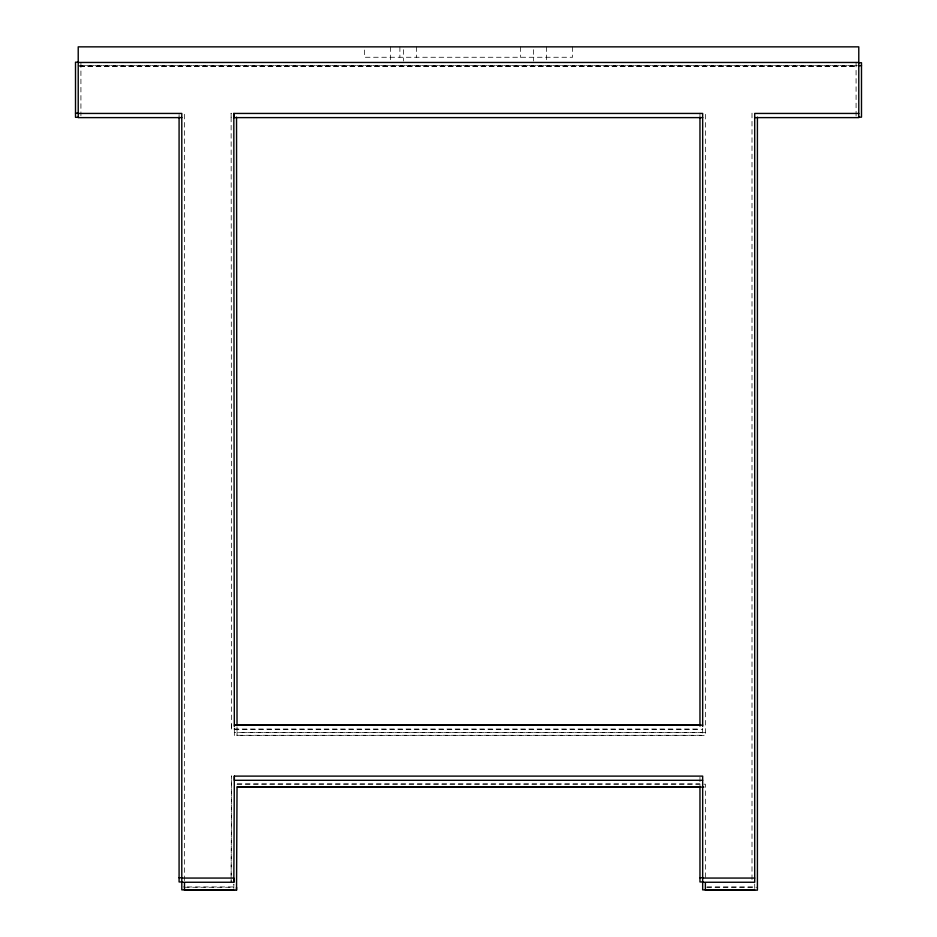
<?xml version="1.0" encoding="UTF-8"?>
<svg xmlns="http://www.w3.org/2000/svg" width="937" height="937" viewBox="0 0 937 937"><rect width="100%" height="100%" fill="white"/><g stroke="black" fill="none" stroke-linecap="round" stroke-linejoin="round"><path stroke-width="0.7" stroke-dasharray="4.68 3.51" d="M231.123 877.782L231.626 775.836L231.123 881.963L231.123 879.175M233.828 888.417L233.852 884.059L233.828 886.964L183.23 886.964M78.216 65.356L857.32 65.356M80.922 65.649L857.109 65.649M79.891 66.363L856.078 66.363M79.68 66.644L857.32 66.644M231.123 117.336L231.123 113.154L231.626 729.045L699.962 729.045M234.332 729.326L702.668 729.326M702.668 732.371L234.332 732.371L234.332 735.276L702.668 735.276L702.668 727.955M705.374 732.664L237.038 732.664L237.038 735.557L705.374 735.557L705.374 114.279M237.26 783.906L699.74 783.906M237.038 784.187L705.374 784.187L705.374 878.543M707.013 886.964L754.707 886.964M184.495 887.257L233.641 887.257M706.826 887.257L757.412 887.257M237.026 726.784L237.038 735.557M234.32 727.955L234.332 735.276M856.078 62.182L856.078 117.336M754.707 884.013L754.707 888.405M752.001 113.154L752.001 881.963M699.962 113.154L699.962 117.336M699.962 777.288L699.962 781.657M572.577 46.85L572.577 57.262L364.423 57.262L364.423 46.85M546.552 46.85L546.552 61.046M533.551 49.684L533.551 61.046M520.539 46.85L520.539 57.262M416.461 46.85L416.461 57.262M403.449 49.684L403.449 61.046M399.888 46.85L399.888 57.262M390.448 46.85L390.448 61.046M231.626 724.851L231.626 729.045M184.495 114.279L184.495 881.366M179.084 114.548L179.084 117.336M80.922 62.744L80.922 115.743"/><path stroke-width="1.41" d="M181.79 882.256L233.828 882.256L234.332 776.117L702.668 776.117L702.668 889.869L754.707 889.869M184.495 882.83L184.495 890.15L236.534 890.15L237.038 787.092L703.91 787.092M78.439 62.182L75.51 62.182L75.51 117.336L78.427 117.336M78.216 62.463L858.784 62.463M858.561 62.744L861.49 62.744L861.49 117.172L858.597 117.172M858.561 65.649L861.49 65.649M75.51 113.154L78.427 113.154M78.216 113.436L181.79 113.436L181.79 889.869L233.828 889.869M702.668 117.617L233.828 117.617L233.828 113.436L702.668 113.436L702.668 726.398M858.784 113.436L754.707 113.436L754.707 882.256L702.668 882.256M181.79 117.617L78.216 117.617L78.216 46.85L858.784 46.85L858.784 117.617L754.707 117.617M236.019 724.851L699.962 724.851M234.332 725.144L702.668 725.144M702.668 780.298L234.332 780.298L234.332 776.117M237.26 786.799L699.74 786.799M179.084 877.782L181.977 877.782M699.962 877.782L702.855 877.782M181.79 878.063L233.828 878.063L233.828 882.256M702.668 878.063L754.707 878.063M181.977 881.963L179.084 881.963L179.084 117.336M702.855 881.963L699.962 881.963L699.962 786.026M236.534 117.172L237.026 725.343M233.828 113.436L234.32 726.398M757.412 117.172L757.412 890.15L705.374 890.15L705.374 882.888M699.962 117.336L699.962 726.116M236.534 887.257L236.534 890.15"/></g></svg>
